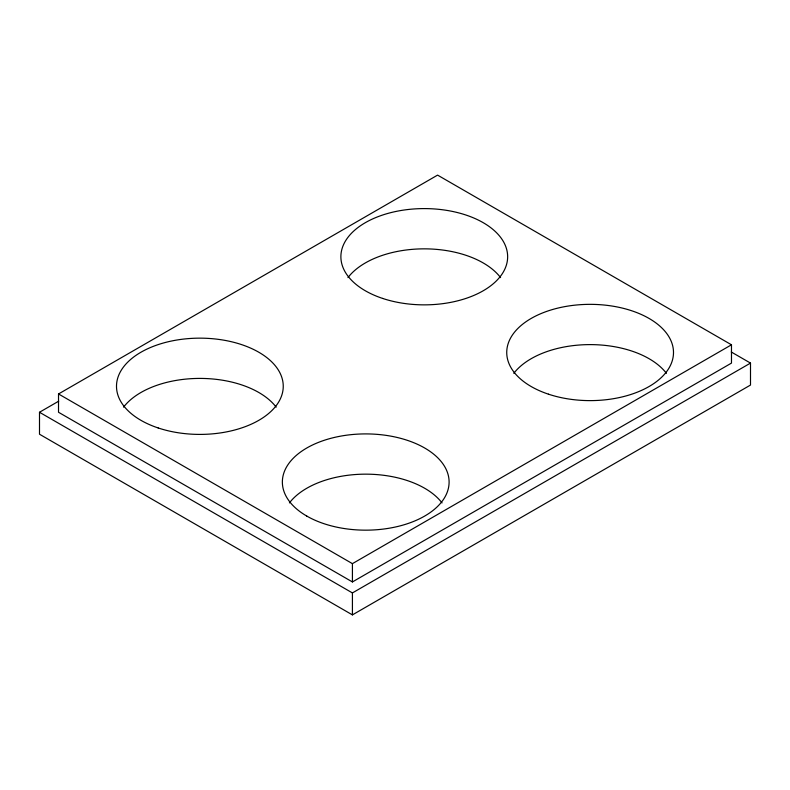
<?xml version="1.0" encoding="UTF-8"?>
<svg xmlns="http://www.w3.org/2000/svg" width="790" height="790" viewBox="0 0 790 790"><rect width="100%" height="100%" fill="white"/><g stroke="black" fill="none" stroke-linecap="round" stroke-linejoin="round"><path stroke-width="1.19" d="M58.519 393.963L437.581 175.113L731.481 344.796L731.481 363.094L352.419 581.944L58.519 412.262L58.519 393.963L352.419 563.645L731.481 344.796M731.273 351.994L750.5 363.094L750.5 385.056L352.419 614.887L39.5 434.224L39.5 412.262L58.707 401.172M39.5 412.262L352.419 592.925L750.5 363.094M352.419 563.645L352.419 581.944M352.419 592.925L352.419 614.887M123.566 407.146A83.375 48.131 0 0 1 199.87 378.41A83.375 48.131 0 0 1 276.184 407.146M347.965 277.596A83.375 48.131 0 0 1 424.269 248.85A83.375 48.131 0 0 1 500.574 277.596M289.426 502.904A83.375 48.131 0 0 1 365.731 474.158A83.375 48.131 0 0 1 442.035 502.904M513.816 373.344A83.375 48.131 0 0 1 590.13 344.608A83.375 48.131 0 0 1 666.434 373.344M306.777 516.067A83.375 48.131 0 0 0 446.261 494.491A83.375 48.131 0 0 0 344.154 435.547A83.375 48.131 0 0 0 306.777 516.067M382.587 298.413A83.375 48.131 0 0 0 507.644 256.73A83.375 48.131 0 0 0 382.587 215.038A83.375 48.131 0 0 0 382.587 298.413M548.438 394.171A83.375 48.131 0 0 0 673.495 352.478A83.375 48.131 0 0 0 548.438 310.796A83.375 48.131 0 0 0 548.438 394.171M158.188 427.963A83.375 48.131 0 0 0 283.245 386.28A83.375 48.131 0 0 0 158.188 344.598A83.375 48.131 0 0 0 158.188 427.963"/></g></svg>
